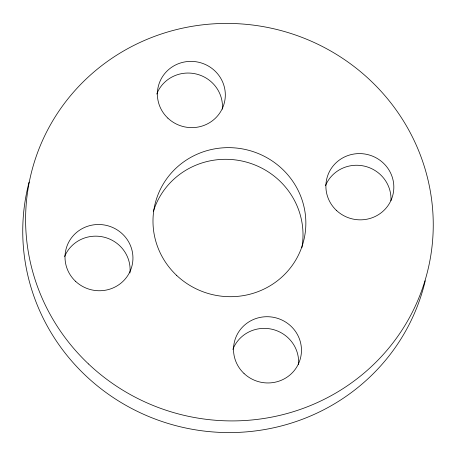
<?xml version="1.0" encoding="UTF-8"?>
<svg xmlns="http://www.w3.org/2000/svg" width="456" height="456" viewBox="0 0 456 456"><rect width="100%" height="100%" fill="white"/><g stroke="black" fill="none" stroke-linecap="round" stroke-linejoin="round"><path stroke-width="0.68" d="M325.481 185.666A34.023 33.071 13.7 0 1 364.418 166.144A34.023 33.071 13.7 0 1 390.934 200.731M153.455 211.196A76.557 74.408 13.7 0 1 244.37 161.578A76.557 74.408 13.7 0 1 301.855 247.728M64.592 256.574A34.023 33.071 13.7 0 1 104.196 237.211A34.023 33.071 13.7 0 1 129.943 272.973M156.721 94.079A34.023 33.071 13.7 0 1 195.903 73.929A34.023 33.071 13.7 0 1 222.374 109.189M232.862 349.41A34.023 33.071 13.7 0 1 272.044 329.26A34.023 33.071 13.7 0 1 298.515 364.521M425.248 280.788A204.145 198.423 13.7 0 1 178.552 426.354A204.145 198.423 13.7 0 1 29.098 182.086M336.38 210.353A34.023 33.071 13.7 0 0 392.867 194.997A34.023 33.071 13.7 0 0 350.345 154.801A34.023 33.071 13.7 0 0 336.38 210.353M176.586 275.35A76.557 74.408 13.7 0 0 303.673 240.808A76.557 74.408 13.7 0 0 208.004 150.36A76.557 74.408 13.7 0 0 176.586 275.35M75.496 281.261A34.023 33.071 13.7 0 0 131.978 265.905A34.023 33.071 13.7 0 0 89.461 225.709A34.023 33.071 13.7 0 0 75.496 281.261M167.865 118.138A34.023 33.071 13.7 0 0 224.352 102.788A34.023 33.071 13.7 0 0 181.83 62.586A34.023 33.071 13.7 0 0 167.865 118.138M244.011 373.47A34.023 33.071 13.7 0 0 300.493 358.12A34.023 33.071 13.7 0 0 257.976 317.917A34.023 33.071 13.7 0 0 244.011 373.47M88.521 363.973A204.145 198.423 13.7 0 0 427.426 271.867A204.145 198.423 13.7 0 0 172.317 30.672A204.145 198.423 13.7 0 0 88.521 363.973"/></g></svg>
